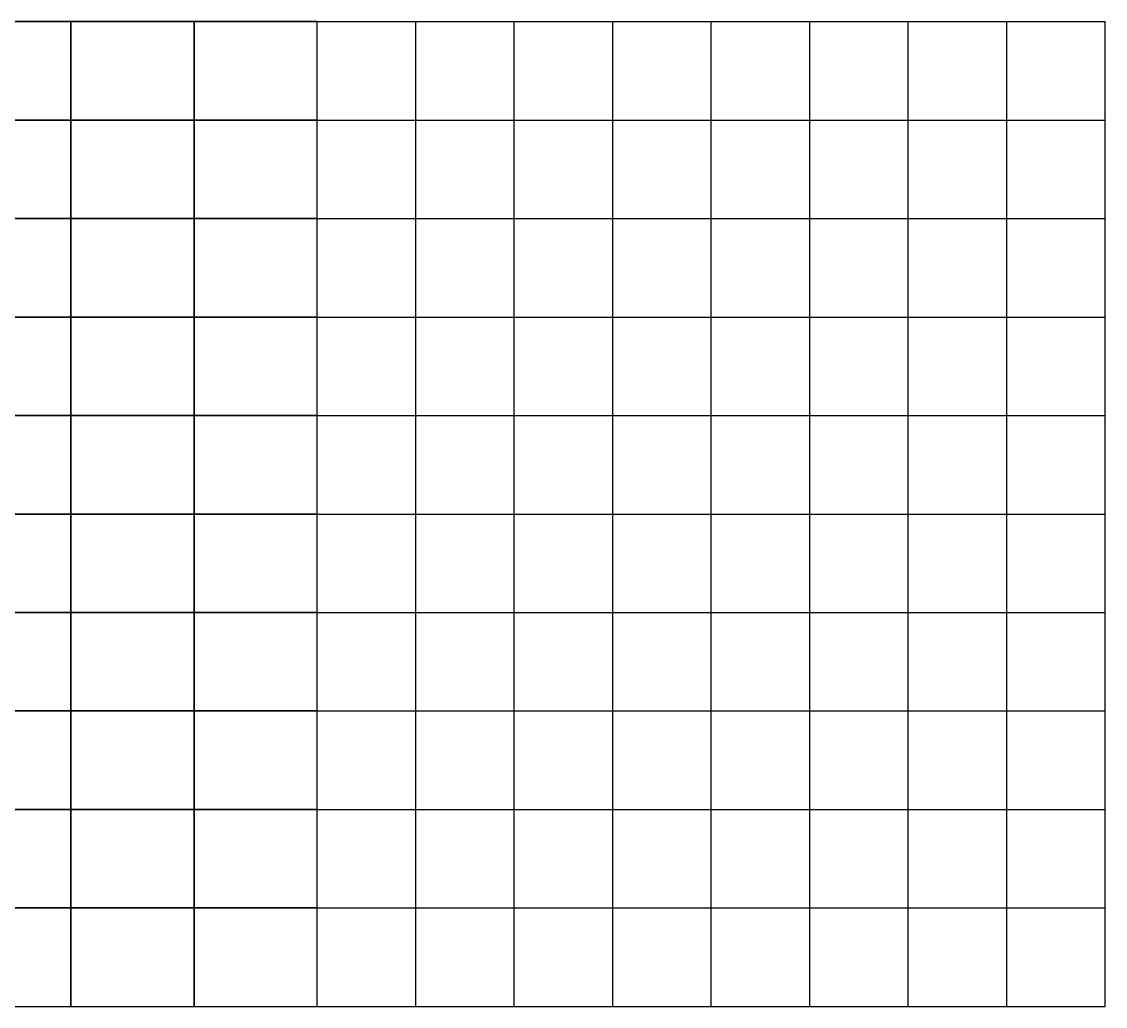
# Model space of a CAD drawing. Extents: x 0 to 132, y 0 to 60.
# Drawn here: x 66 to 132, y 0 to 60 of the extents above; entities that cross this region are included whole.
import ezdxf

# ---------------------------------------------------------------- set-up
doc = ezdxf.new("R2010")
doc.units = 0
doc.layers.add('BARS', color=1, linetype='CONTINUOUS')
doc.layers.add('FACES', color=5, linetype='CONTINUOUS')

msp = doc.modelspace()

# ---------------------------------------------------------------- linework, layer by layer
at = {"layer": 'BARS'}
for p, q in [((61.5, 60, 22), (69, 60, 21)), ((69, 60, 21), (76.5, 60, 19)), ((69, 54, 21), (69, 60, 21)), ((76.5, 60, 19), (84, 60, 16)), ((76.5, 54, 19), (76.5, 60, 19)), ((84, 60), (84, 60, 3.2)), ((84, 60, 3.2), (84, 60, 6.4)), ((84, 60, 6.4), (84, 60, 9.6)), ((84, 60, 9.6), (84, 60, 12.8)), ((84, 60, 12.8), (84, 60, 16)), ((84, 60, 3.2), (90, 60, 3.2)), ((84, 60, 6.4), (90, 60, 6.4)), ((84, 60, 9.6), (90, 60, 9.6)), ((84, 60, 12.8), (90, 60, 12.8)), ((84, 60, 16), (90, 60, 16)), ((84, 54, 3.2), (84, 60, 3.2)), ((84, 54, 6.4), (84, 60, 6.4)), ((84, 54, 9.6), (84, 60, 9.6)), ((84, 54, 12.8), (84, 60, 12.8)), ((84, 54, 16), (84, 60, 16)), ((90, 60), (90, 60, 3.2)), ((90, 60, 3.2), (90, 60, 6.4)), ((90, 60, 6.4), (90, 60, 9.6)), ((90, 60, 9.6), (90, 60, 12.8)), ((90, 60, 12.8), (90, 60, 16)), ((90, 60, 3.2), (96, 60, 3.2)), ((90, 60, 6.4), (96, 60, 6.4)), ((90, 60, 9.6), (96, 60, 9.6)), ((90, 60, 12.8), (96, 60, 12.8)), ((90, 60, 16), (96, 60, 16)), ((90, 54, 3.2), (90, 60, 3.2)), ((90, 54, 6.4), (90, 60, 6.4)), ((90, 54, 9.6), (90, 60, 9.6)), ((90, 54, 12.8), (90, 60, 12.8)), ((90, 54, 16), (90, 60, 16)), ((96, 60), (96, 60, 3.2)), ((96, 60, 3.2), (96, 60, 6.4)), ((96, 60, 6.4), (96, 60, 9.6)), ((96, 60, 9.6), (96, 60, 12.8)), ((96, 60, 12.8), (96, 60, 16)), ((96, 60, 3.2), (102, 60, 3.2)), ((96, 60, 6.4), (102, 60, 6.4)), ((96, 54, 3.2), (96, 60, 3.2)), ((96, 54, 6.4), (96, 60, 6.4)), ((96, 54, 9.6), (96, 60, 9.6)), ((96, 54, 12.8), (96, 60, 12.8)), ((96, 54, 16), (96, 60, 16)), ((102, 60), (102, 60, 3.2)), ((102, 60, 3.2), (102, 60, 6.4)), ((102, 60, 3.2), (108, 60, 3.2)), ((102, 60, 6.4), (108, 60, 6.4)), ((102, 54, 3.2), (102, 60, 3.2)), ((102, 54, 6.4), (102, 60, 6.4)), ((108, 60), (108, 60, 3.2)), ((108, 60, 3.2), (108, 60, 6.4)), ((108, 60, 3.2), (114, 60, 3.2)), ((108, 60, 6.4), (114, 60, 6.4)), ((108, 54, 3.2), (108, 60, 3.2)), ((108, 54, 6.4), (108, 60, 6.4)), ((114, 60), (114, 60, 3.2)), ((114, 60, 3.2), (114, 60, 6.4)), ((114, 60, 3.2), (120, 60, 3.2)), ((114, 60, 6.4), (120, 60, 6.4)), ((114, 54, 3.2), (114, 60, 3.2)), ((114, 54, 6.4), (114, 60, 6.4)), ((120, 60), (120, 60, 3.2)), ((120, 60, 3.2), (120, 60, 6.4)), ((120, 60, 3.2), (126, 60, 3.2)), ((120, 60, 6.4), (126, 60, 6.4)), ((120, 54, 3.2), (120, 60, 3.2)), ((120, 54, 6.4), (120, 60, 6.4)), ((126, 60), (126, 60, 3.2)), ((126, 60, 3.2), (126, 60, 6.4)), ((126, 60, 3.2), (132, 60, 3.2)), ((126, 60, 6.4), (132, 60, 6.4)), ((126, 54, 3.2), (126, 60, 3.2)), ((126, 54, 6.4), (126, 60, 6.4)), ((132, 60), (132, 60, 3.2)), ((132, 60, 3.2), (132, 60, 6.4)), ((132, 54, 3.2), (132, 60, 3.2)), ((132, 54, 6.4), (132, 60, 6.4)), ((61.5, 54, 22), (69, 54, 21)), ((69, 54, 21), (76.5, 54, 19)), ((69, 48, 21), (69, 54, 21)), ((76.5, 54, 19), (84, 54, 16)), ((76.5, 48, 19), (76.5, 54, 19)), ((84, 54), (84, 54, 3.2)), ((84, 54, 3.2), (84, 54, 6.4)), ((84, 54, 6.4), (84, 54, 9.6)), ((84, 54, 9.6), (84, 54, 12.8)), ((84, 54, 12.8), (84, 54, 16)), ((84, 54, 3.2), (90, 54, 3.2)), ((84, 54, 6.4), (90, 54, 6.4)), ((84, 54, 9.6), (90, 54, 9.6)), ((84, 54, 12.8), (90, 54, 12.8)), ((84, 54, 16), (90, 54, 16)), ((84, 48, 3.2), (84, 54, 3.2)), ((84, 48, 6.4), (84, 54, 6.4)), ((84, 48, 9.6), (84, 54, 9.6)), ((84, 48, 12.8), (84, 54, 12.8)), ((84, 48, 16), (84, 54, 16)), ((90, 54), (90, 54, 3.2)), ((90, 54, 3.2), (90, 54, 6.4)), ((90, 54, 6.4), (90, 54, 9.6)), ((90, 54, 9.6), (90, 54, 12.8)), ((90, 54, 12.8), (90, 54, 16)), ((90, 54, 3.2), (96, 54, 3.2)), ((90, 54, 6.4), (96, 54, 6.4)), ((90, 54, 9.6), (96, 54, 9.6)), ((90, 54, 12.8), (96, 54, 12.8)), ((90, 54, 16), (96, 54, 16)), ((90, 48, 3.2), (90, 54, 3.2)), ((90, 48, 6.4), (90, 54, 6.4)), ((90, 48, 9.6), (90, 54, 9.6)), ((90, 48, 12.8), (90, 54, 12.8)), ((90, 48, 16), (90, 54, 16)), ((96, 54), (96, 54, 3.2)), ((96, 54, 3.2), (96, 54, 6.4)), ((96, 54, 6.4), (96, 54, 9.6)), ((96, 54, 9.6), (96, 54, 12.8)), ((96, 54, 12.8), (96, 54, 16)), ((96, 54, 3.2), (102, 54, 3.2)), ((96, 54, 6.4), (102, 54, 6.4)), ((96, 48, 3.2), (96, 54, 3.2)), ((96, 48, 6.4), (96, 54, 6.4)), ((96, 48, 9.6), (96, 54, 9.6)), ((96, 48, 12.8), (96, 54, 12.8)), ((96, 48, 16), (96, 54, 16)), ((102, 54), (102, 54, 3.2)), ((102, 54, 3.2), (102, 54, 6.4)), ((102, 54, 3.2), (108, 54, 3.2)), ((102, 54, 6.4), (108, 54, 6.4)), ((102, 48, 3.2), (102, 54, 3.2)), ((102, 48, 6.4), (102, 54, 6.4)), ((108, 54), (108, 54, 3.2)), ((108, 54, 3.2), (108, 54, 6.4)), ((108, 54, 3.2), (114, 54, 3.2)), ((108, 54, 6.4), (114, 54, 6.4)), ((108, 48, 3.2), (108, 54, 3.2)), ((108, 48, 6.4), (108, 54, 6.4)), ((114, 54), (114, 54, 3.2)), ((114, 54, 3.2), (114, 54, 6.4)), ((114, 54, 3.2), (120, 54, 3.2)), ((114, 54, 6.4), (120, 54, 6.4)), ((114, 48, 3.2), (114, 54, 3.2)), ((114, 48, 6.4), (114, 54, 6.4)), ((120, 54), (120, 54, 3.2)), ((120, 54, 3.2), (120, 54, 6.4)), ((120, 54, 3.2), (126, 54, 3.2)), ((120, 54, 6.4), (126, 54, 6.4)), ((120, 48, 3.2), (120, 54, 3.2)), ((120, 48, 6.4), (120, 54, 6.4)), ((126, 54), (126, 54, 3.2)), ((126, 54, 3.2), (126, 54, 6.4)), ((126, 54, 3.2), (132, 54, 3.2)), ((126, 54, 6.4), (132, 54, 6.4)), ((126, 48, 3.2), (126, 54, 3.2)), ((126, 48, 6.4), (126, 54, 6.4)), ((132, 54), (132, 54, 3.2)), ((132, 54, 3.2), (132, 54, 6.4)), ((132, 48, 3.2), (132, 54, 3.2)), ((132, 48, 6.4), (132, 54, 6.4)), ((61.5, 48, 22), (69, 48, 21)), ((69, 48, 21), (76.5, 48, 19)), ((69, 42, 21), (69, 48, 21)), ((76.5, 48, 19), (84, 48, 16)), ((76.5, 42, 19), (76.5, 48, 19)), ((84, 48), (84, 48, 3.2)), ((84, 48, 3.2), (84, 48, 6.4)), ((84, 48, 6.4), (84, 48, 9.6)), ((84, 48, 9.6), (84, 48, 12.8)), ((84, 48, 12.8), (84, 48, 16)), ((84, 48, 3.2), (90, 48, 3.2)), ((84, 48, 6.4), (90, 48, 6.4)), ((84, 48, 9.6), (90, 48, 9.6)), ((84, 48, 12.8), (90, 48, 12.8)), ((84, 48, 16), (90, 48, 16)), ((84, 42, 3.2), (84, 48, 3.2)), ((84, 42, 6.4), (84, 48, 6.4)), ((84, 42, 9.6), (84, 48, 9.6)), ((84, 42, 12.8), (84, 48, 12.8)), ((84, 42, 16), (84, 48, 16)), ((90, 48), (90, 48, 3.2)), ((90, 48, 3.2), (90, 48, 6.4)), ((90, 48, 6.4), (90, 48, 9.6)), ((90, 48, 9.6), (90, 48, 12.8)), ((90, 48, 12.8), (90, 48, 16)), ((90, 48, 3.2), (96, 48, 3.2)), ((90, 48, 6.4), (96, 48, 6.4)), ((90, 48, 9.6), (96, 48, 9.6)), ((90, 48, 12.8), (96, 48, 12.8)), ((90, 48, 16), (96, 48, 16)), ((90, 42, 3.2), (90, 48, 3.2)), ((90, 42, 6.4), (90, 48, 6.4)), ((90, 42, 9.6), (90, 48, 9.6)), ((90, 42, 12.8), (90, 48, 12.8)), ((90, 42, 16), (90, 48, 16)), ((96, 48), (96, 48, 3.2)), ((96, 48, 3.2), (96, 48, 6.4)), ((96, 48, 6.4), (96, 48, 9.6)), ((96, 48, 9.6), (96, 48, 12.8)), ((96, 48, 12.8), (96, 48, 16)), ((96, 48, 3.2), (102, 48, 3.2)), ((96, 48, 6.4), (102, 48, 6.4)), ((96, 42, 3.2), (96, 48, 3.2)), ((96, 42, 6.4), (96, 48, 6.4)), ((96, 42, 9.6), (96, 48, 9.6)), ((96, 42, 12.8), (96, 48, 12.8)), ((96, 42, 16), (96, 48, 16)), ((102, 48), (102, 48, 3.2)), ((102, 48, 3.2), (102, 48, 6.4)), ((102, 48, 3.2), (108, 48, 3.2)), ((102, 48, 6.4), (108, 48, 6.4)), ((102, 42, 3.2), (102, 48, 3.2)), ((102, 42, 6.4), (102, 48, 6.4)), ((108, 48), (108, 48, 3.2)), ((108, 48, 3.2), (108, 48, 6.4)), ((108, 48, 3.2), (114, 48, 3.2)), ((108, 48, 6.4), (114, 48, 6.4)), ((108, 42, 3.2), (108, 48, 3.2)), ((108, 42, 6.4), (108, 48, 6.4)), ((114, 48), (114, 48, 3.2)), ((114, 48, 3.2), (114, 48, 6.4)), ((114, 48, 3.2), (120, 48, 3.2)), ((114, 48, 6.4), (120, 48, 6.4)), ((114, 42, 3.2), (114, 48, 3.2)), ((114, 42, 6.4), (114, 48, 6.4)), ((120, 48), (120, 48, 3.2)), ((120, 48, 3.2), (120, 48, 6.4)), ((120, 48, 3.2), (126, 48, 3.2)), ((120, 48, 6.4), (126, 48, 6.4)), ((120, 42, 3.2), (120, 48, 3.2)), ((120, 42, 6.4), (120, 48, 6.4)), ((126, 48), (126, 48, 3.2)), ((126, 48, 3.2), (126, 48, 6.4)), ((126, 48, 3.2), (132, 48, 3.2)), ((126, 48, 6.4), (132, 48, 6.4)), ((126, 42, 3.2), (126, 48, 3.2)), ((126, 42, 6.4), (126, 48, 6.4)), ((132, 48), (132, 48, 3.2)), ((132, 48, 3.2), (132, 48, 6.4)), ((132, 42, 3.2), (132, 48, 3.2)), ((132, 42, 6.4), (132, 48, 6.4)), ((61.5, 42, 22), (69, 42, 21)), ((69, 42, 21), (76.5, 42, 19)), ((69, 36, 21), (69, 42, 21)), ((76.5, 42, 19), (84, 42, 16)), ((76.5, 36, 19), (76.5, 42, 19)), ((84, 42), (84, 42, 3.2)), ((84, 42, 3.2), (84, 42, 6.4)), ((84, 42, 6.4), (84, 42, 9.6)), ((84, 42, 9.6), (84, 42, 12.8)), ((84, 42, 12.8), (84, 42, 16)), ((84, 42, 3.2), (90, 42, 3.2)), ((84, 42, 6.4), (90, 42, 6.4)), ((84, 42, 9.6), (90, 42, 9.6)), ((84, 42, 12.8), (90, 42, 12.8)), ((84, 42, 16), (90, 42, 16)), ((84, 36, 3.2), (84, 42, 3.2)), ((84, 36, 6.4), (84, 42, 6.4)), ((84, 36, 9.6), (84, 42, 9.6)), ((84, 36, 12.8), (84, 42, 12.8)), ((84, 36, 16), (84, 42, 16)), ((90, 42), (90, 42, 3.2)), ((90, 42, 3.2), (90, 42, 6.4)), ((90, 42, 6.4), (90, 42, 9.6)), ((90, 42, 9.6), (90, 42, 12.8)), ((90, 42, 12.8), (90, 42, 16)), ((90, 42, 3.2), (96, 42, 3.2)), ((90, 42, 6.4), (96, 42, 6.4)), ((90, 42, 9.6), (96, 42, 9.6)), ((90, 42, 12.8), (96, 42, 12.8)), ((90, 42, 16), (96, 42, 16)), ((90, 36, 3.2), (90, 42, 3.2)), ((90, 36, 6.4), (90, 42, 6.4)), ((90, 36, 9.6), (90, 42, 9.6)), ((90, 36, 12.8), (90, 42, 12.8)), ((90, 36, 16), (90, 42, 16)), ((96, 42), (96, 42, 3.2)), ((96, 42, 3.2), (96, 42, 6.4)), ((96, 42, 6.4), (96, 42, 9.6)), ((96, 42, 9.6), (96, 42, 12.8)), ((96, 42, 12.8), (96, 42, 16)), ((96, 42, 3.2), (102, 42, 3.2)), ((96, 42, 6.4), (102, 42, 6.4)), ((96, 36, 3.2), (96, 42, 3.2)), ((96, 36, 6.4), (96, 42, 6.4)), ((96, 36, 9.6), (96, 42, 9.6)), ((96, 36, 12.8), (96, 42, 12.8)), ((96, 36, 16), (96, 42, 16)), ((102, 42), (102, 42, 3.2)), ((102, 42, 3.2), (102, 42, 6.4)), ((102, 42, 3.2), (108, 42, 3.2)), ((102, 42, 6.4), (108, 42, 6.4)), ((102, 36, 3.2), (102, 42, 3.2)), ((102, 36, 6.4), (102, 42, 6.4)), ((108, 42), (108, 42, 3.2)), ((108, 42, 3.2), (108, 42, 6.4)), ((108, 42, 3.2), (114, 42, 3.2)), ((108, 42, 6.4), (114, 42, 6.4)), ((108, 36, 3.2), (108, 42, 3.2)), ((108, 36, 6.4), (108, 42, 6.4)), ((114, 42), (114, 42, 3.2)), ((114, 42, 3.2), (114, 42, 6.4)), ((114, 42, 3.2), (120, 42, 3.2)), ((114, 42, 6.4), (120, 42, 6.4)), ((114, 36, 3.2), (114, 42, 3.2)), ((114, 36, 6.4), (114, 42, 6.4)), ((120, 42), (120, 42, 3.2)), ((120, 42, 3.2), (120, 42, 6.4)), ((120, 42, 3.2), (126, 42, 3.2)), ((120, 42, 6.4), (126, 42, 6.4)), ((120, 36, 3.2), (120, 42, 3.2)), ((120, 36, 6.4), (120, 42, 6.4)), ((126, 42), (126, 42, 3.2)), ((126, 42, 3.2), (126, 42, 6.4)), ((126, 42, 3.2), (132, 42, 3.2)), ((126, 42, 6.4), (132, 42, 6.4)), ((126, 36, 3.2), (126, 42, 3.2)), ((126, 36, 6.4), (126, 42, 6.4)), ((132, 42), (132, 42, 3.2)), ((132, 42, 3.2), (132, 42, 6.4)), ((132, 36, 3.2), (132, 42, 3.2)), ((132, 36, 6.4), (132, 42, 6.4)), ((61.5, 36, 22), (69, 36, 21)), ((69, 36, 21), (76.5, 36, 19)), ((69, 30, 21), (69, 36, 21)), ((76.5, 36, 19), (84, 36, 16)), ((76.5, 30, 19), (76.5, 36, 19)), ((84, 36), (84, 36, 3.2)), ((84, 36, 3.2), (84, 36, 6.4)), ((84, 36, 6.4), (84, 36, 9.6)), ((84, 36, 9.6), (84, 36, 12.8)), ((84, 36, 12.8), (84, 36, 16)), ((84, 36, 3.2), (90, 36, 3.2)), ((84, 36, 6.4), (90, 36, 6.4)), ((84, 36, 9.6), (90, 36, 9.6)), ((84, 36, 12.8), (90, 36, 12.8)), ((84, 36, 16), (90, 36, 16)), ((84, 30, 3.2), (84, 36, 3.2)), ((84, 30, 6.4), (84, 36, 6.4)), ((84, 30, 9.6), (84, 36, 9.6)), ((84, 30, 12.8), (84, 36, 12.8)), ((84, 30, 16), (84, 36, 16)), ((90, 36), (90, 36, 3.2)), ((90, 36, 3.2), (90, 36, 6.4)), ((90, 36, 6.4), (90, 36, 9.6)), ((90, 36, 9.6), (90, 36, 12.8)), ((90, 36, 12.8), (90, 36, 16)), ((90, 36, 3.2), (96, 36, 3.2)), ((90, 36, 6.4), (96, 36, 6.4)), ((90, 36, 9.6), (96, 36, 9.6)), ((90, 36, 12.8), (96, 36, 12.8)), ((90, 36, 16), (96, 36, 16)), ((90, 30, 3.2), (90, 36, 3.2)), ((90, 30, 6.4), (90, 36, 6.4)), ((90, 30, 9.6), (90, 36, 9.6)), ((90, 30, 12.8), (90, 36, 12.8)), ((90, 30, 16), (90, 36, 16)), ((96, 36), (96, 36, 3.2)), ((96, 36, 3.2), (96, 36, 6.4)), ((96, 36, 6.4), (96, 36, 9.6)), ((96, 36, 9.6), (96, 36, 12.8)), ((96, 36, 12.8), (96, 36, 16)), ((96, 36, 3.2), (102, 36, 3.2)), ((96, 36, 6.4), (102, 36, 6.4)), ((96, 30, 3.2), (96, 36, 3.2)), ((96, 30, 6.4), (96, 36, 6.4)), ((96, 30, 9.6), (96, 36, 9.6)), ((96, 30, 12.8), (96, 36, 12.8)), ((96, 30, 16), (96, 36, 16)), ((102, 36), (102, 36, 3.2)), ((102, 36, 3.2), (102, 36, 6.4)), ((102, 36, 3.2), (108, 36, 3.2)), ((102, 36, 6.4), (108, 36, 6.4)), ((102, 30, 3.2), (102, 36, 3.2)), ((102, 30, 6.4), (102, 36, 6.4)), ((108, 36), (108, 36, 3.2)), ((108, 36, 3.2), (108, 36, 6.4)), ((108, 36, 3.2), (114, 36, 3.2)), ((108, 36, 6.4), (114, 36, 6.4)), ((108, 30, 3.2), (108, 36, 3.2)), ((108, 30, 6.4), (108, 36, 6.4)), ((114, 36), (114, 36, 3.2)), ((114, 36, 3.2), (114, 36, 6.4)), ((114, 36, 3.2), (120, 36, 3.2)), ((114, 36, 6.4), (120, 36, 6.4)), ((114, 30, 3.2), (114, 36, 3.2)), ((114, 30, 6.4), (114, 36, 6.4)), ((120, 36), (120, 36, 3.2)), ((120, 36, 3.2), (120, 36, 6.4)), ((120, 36, 3.2), (126, 36, 3.2)), ((120, 36, 6.4), (126, 36, 6.4)), ((120, 30, 3.2), (120, 36, 3.2)), ((120, 30, 6.4), (120, 36, 6.4)), ((126, 36), (126, 36, 3.2)), ((126, 36, 3.2), (126, 36, 6.4)), ((126, 36, 3.2), (132, 36, 3.2)), ((126, 36, 6.4), (132, 36, 6.4)), ((126, 30, 3.2), (126, 36, 3.2)), ((126, 30, 6.4), (126, 36, 6.4)), ((132, 36), (132, 36, 3.2)), ((132, 36, 3.2), (132, 36, 6.4)), ((132, 30, 3.2), (132, 36, 3.2)), ((132, 30, 6.4), (132, 36, 6.4)), ((61.5, 30, 22), (69, 30, 21)), ((69, 30, 21), (76.5, 30, 19)), ((69, 24, 21), (69, 30, 21)), ((76.5, 30, 19), (84, 30, 16)), ((76.5, 24, 19), (76.5, 30, 19)), ((84, 30), (84, 30, 3.2)), ((84, 30, 3.2), (84, 30, 6.4)), ((84, 30, 6.4), (84, 30, 9.6)), ((84, 30, 9.6), (84, 30, 12.8)), ((84, 30, 12.8), (84, 30, 16)), ((84, 30, 3.2), (90, 30, 3.2)), ((84, 30, 6.4), (90, 30, 6.4)), ((84, 30, 9.6), (90, 30, 9.6)), ((84, 30, 12.8), (90, 30, 12.8)), ((84, 30, 16), (90, 30, 16)), ((84, 24, 3.2), (84, 30, 3.2)), ((84, 24, 6.4), (84, 30, 6.4)), ((84, 24, 9.6), (84, 30, 9.6)), ((84, 24, 12.8), (84, 30, 12.8)), ((84, 24, 16), (84, 30, 16)), ((90, 30), (90, 30, 3.2)), ((90, 30, 3.2), (90, 30, 6.4)), ((90, 30, 6.4), (90, 30, 9.6)), ((90, 30, 9.6), (90, 30, 12.8)), ((90, 30, 12.8), (90, 30, 16)), ((90, 30, 3.2), (96, 30, 3.2)), ((90, 30, 6.4), (96, 30, 6.4)), ((90, 30, 9.6), (96, 30, 9.6)), ((90, 30, 12.8), (96, 30, 12.8)), ((90, 30, 16), (96, 30, 16)), ((90, 24, 3.2), (90, 30, 3.2)), ((90, 24, 6.4), (90, 30, 6.4)), ((90, 24, 9.6), (90, 30, 9.6)), ((90, 24, 12.8), (90, 30, 12.8)), ((90, 24, 16), (90, 30, 16)), ((96, 30), (96, 30, 3.2)), ((96, 30, 3.2), (96, 30, 6.4)), ((96, 30, 6.4), (96, 30, 9.6)), ((96, 30, 9.6), (96, 30, 12.8)), ((96, 30, 12.8), (96, 30, 16)), ((96, 30, 3.2), (102, 30, 3.2)), ((96, 30, 6.4), (102, 30, 6.4)), ((96, 24, 3.2), (96, 30, 3.2)), ((96, 24, 6.4), (96, 30, 6.4)), ((96, 24, 9.6), (96, 30, 9.6)), ((96, 24, 12.8), (96, 30, 12.8)), ((96, 24, 16), (96, 30, 16)), ((102, 30), (102, 30, 3.2)), ((102, 30, 3.2), (102, 30, 6.4)), ((102, 30, 3.2), (108, 30, 3.2)), ((102, 30, 6.4), (108, 30, 6.4)), ((102, 24, 3.2), (102, 30, 3.2)), ((102, 24, 6.4), (102, 30, 6.4)), ((108, 30), (108, 30, 3.2)), ((108, 30, 3.2), (108, 30, 6.4)), ((108, 30, 3.2), (114, 30, 3.2)), ((108, 30, 6.4), (114, 30, 6.4)), ((108, 24, 3.2), (108, 30, 3.2)), ((108, 24, 6.4), (108, 30, 6.4)), ((114, 30), (114, 30, 3.2)), ((114, 30, 3.2), (114, 30, 6.4)), ((114, 30, 3.2), (120, 30, 3.2)), ((114, 30, 6.4), (120, 30, 6.4)), ((114, 24, 3.2), (114, 30, 3.2)), ((114, 24, 6.4), (114, 30, 6.4)), ((120, 30), (120, 30, 3.2)), ((120, 30, 3.2), (120, 30, 6.4)), ((120, 30, 3.2), (126, 30, 3.2)), ((120, 30, 6.4), (126, 30, 6.4)), ((120, 24, 3.2), (120, 30, 3.2)), ((120, 24, 6.4), (120, 30, 6.4)), ((126, 30), (126, 30, 3.2)), ((126, 30, 3.2), (126, 30, 6.4)), ((126, 30, 3.2), (132, 30, 3.2)), ((126, 30, 6.4), (132, 30, 6.4)), ((126, 24, 3.2), (126, 30, 3.2)), ((126, 24, 6.4), (126, 30, 6.4)), ((132, 30), (132, 30, 3.2)), ((132, 30, 3.2), (132, 30, 6.4)), ((132, 24, 3.2), (132, 30, 3.2)), ((132, 24, 6.4), (132, 30, 6.4)), ((61.5, 24, 22), (69, 24, 21)), ((69, 24, 21), (76.5, 24, 19)), ((69, 18, 21), (69, 24, 21)), ((76.5, 24, 19), (84, 24, 16)), ((76.5, 18, 19), (76.5, 24, 19)), ((84, 24), (84, 24, 3.2)), ((84, 24, 3.2), (84, 24, 6.4)), ((84, 24, 6.4), (84, 24, 9.6)), ((84, 24, 9.6), (84, 24, 12.8)), ((84, 24, 12.8), (84, 24, 16)), ((84, 24, 3.2), (90, 24, 3.2)), ((84, 24, 6.4), (90, 24, 6.4)), ((84, 24, 9.6), (90, 24, 9.6)), ((84, 24, 12.8), (90, 24, 12.8)), ((84, 24, 16), (90, 24, 16)), ((84, 18, 3.2), (84, 24, 3.2)), ((84, 18, 6.4), (84, 24, 6.4)), ((84, 18, 9.6), (84, 24, 9.6)), ((84, 18, 12.8), (84, 24, 12.8)), ((84, 18, 16), (84, 24, 16)), ((90, 24), (90, 24, 3.2)), ((90, 24, 3.2), (90, 24, 6.4)), ((90, 24, 6.4), (90, 24, 9.6)), ((90, 24, 9.6), (90, 24, 12.8)), ((90, 24, 12.8), (90, 24, 16)), ((90, 24, 3.2), (96, 24, 3.2)), ((90, 24, 6.4), (96, 24, 6.4)), ((90, 24, 9.6), (96, 24, 9.6)), ((90, 24, 12.8), (96, 24, 12.8)), ((90, 24, 16), (96, 24, 16)), ((90, 18, 3.2), (90, 24, 3.2)), ((90, 18, 6.4), (90, 24, 6.4)), ((90, 18, 9.6), (90, 24, 9.6)), ((90, 18, 12.8), (90, 24, 12.8)), ((90, 18, 16), (90, 24, 16)), ((96, 24), (96, 24, 3.2)), ((96, 24, 3.2), (96, 24, 6.4)), ((96, 24, 6.4), (96, 24, 9.6)), ((96, 24, 9.6), (96, 24, 12.8)), ((96, 24, 12.8), (96, 24, 16)), ((96, 24, 3.2), (102, 24, 3.2)), ((96, 24, 6.4), (102, 24, 6.4)), ((96, 18, 3.2), (96, 24, 3.2)), ((96, 18, 6.4), (96, 24, 6.4)), ((96, 18, 9.6), (96, 24, 9.6)), ((96, 18, 12.8), (96, 24, 12.8)), ((96, 18, 16), (96, 24, 16)), ((102, 24), (102, 24, 3.2)), ((102, 24, 3.2), (102, 24, 6.4)), ((102, 24, 3.2), (108, 24, 3.2)), ((102, 24, 6.4), (108, 24, 6.4)), ((102, 18, 3.2), (102, 24, 3.2)), ((102, 18, 6.4), (102, 24, 6.4)), ((108, 24), (108, 24, 3.2)), ((108, 24, 3.2), (108, 24, 6.4)), ((108, 24, 3.2), (114, 24, 3.2)), ((108, 24, 6.4), (114, 24, 6.4)), ((108, 18, 3.2), (108, 24, 3.2)), ((108, 18, 6.4), (108, 24, 6.4)), ((114, 24), (114, 24, 3.2)), ((114, 24, 3.2), (114, 24, 6.4)), ((114, 24, 3.2), (120, 24, 3.2)), ((114, 24, 6.4), (120, 24, 6.4)), ((114, 18, 3.2), (114, 24, 3.2)), ((114, 18, 6.4), (114, 24, 6.4)), ((120, 24), (120, 24, 3.2)), ((120, 24, 3.2), (120, 24, 6.4)), ((120, 24, 3.2), (126, 24, 3.2)), ((120, 24, 6.4), (126, 24, 6.4)), ((120, 18, 3.2), (120, 24, 3.2)), ((120, 18, 6.4), (120, 24, 6.4)), ((126, 24), (126, 24, 3.2)), ((126, 24, 3.2), (126, 24, 6.4)), ((126, 24, 3.2), (132, 24, 3.2)), ((126, 24, 6.4), (132, 24, 6.4)), ((126, 18, 3.2), (126, 24, 3.2)), ((126, 18, 6.4), (126, 24, 6.4)), ((132, 24), (132, 24, 3.2)), ((132, 24, 3.2), (132, 24, 6.4)), ((132, 18, 3.2), (132, 24, 3.2)), ((132, 18, 6.4), (132, 24, 6.4)), ((61.5, 18, 22), (69, 18, 21)), ((69, 18, 21), (76.5, 18, 19)), ((69, 12, 21), (69, 18, 21)), ((76.5, 18, 19), (84, 18, 16)), ((76.5, 12, 19), (76.5, 18, 19)), ((84, 18), (84, 18, 3.2)), ((84, 18, 3.2), (84, 18, 6.4)), ((84, 18, 6.4), (84, 18, 9.6)), ((84, 18, 9.6), (84, 18, 12.8)), ((84, 18, 12.8), (84, 18, 16)), ((84, 18, 3.2), (90, 18, 3.2)), ((84, 18, 6.4), (90, 18, 6.4)), ((84, 18, 9.6), (90, 18, 9.6)), ((84, 18, 12.8), (90, 18, 12.8)), ((84, 18, 16), (90, 18, 16)), ((84, 12, 3.2), (84, 18, 3.2)), ((84, 12, 6.4), (84, 18, 6.4)), ((84, 12, 9.6), (84, 18, 9.6)), ((84, 12, 12.8), (84, 18, 12.8)), ((84, 12, 16), (84, 18, 16)), ((90, 18), (90, 18, 3.2)), ((90, 18, 3.2), (90, 18, 6.4)), ((90, 18, 6.4), (90, 18, 9.6)), ((90, 18, 9.6), (90, 18, 12.8)), ((90, 18, 12.8), (90, 18, 16)), ((90, 18, 3.2), (96, 18, 3.2)), ((90, 18, 6.4), (96, 18, 6.4)), ((90, 18, 9.6), (96, 18, 9.6)), ((90, 18, 12.8), (96, 18, 12.8)), ((90, 18, 16), (96, 18, 16)), ((90, 12, 3.2), (90, 18, 3.2)), ((90, 12, 6.4), (90, 18, 6.4)), ((90, 12, 9.6), (90, 18, 9.6)), ((90, 12, 12.8), (90, 18, 12.8)), ((90, 12, 16), (90, 18, 16)), ((96, 18), (96, 18, 3.2)), ((96, 18, 3.2), (96, 18, 6.4)), ((96, 18, 6.4), (96, 18, 9.6)), ((96, 18, 9.6), (96, 18, 12.8)), ((96, 18, 12.8), (96, 18, 16)), ((96, 18, 3.2), (102, 18, 3.2)), ((96, 18, 6.4), (102, 18, 6.4)), ((96, 12, 3.2), (96, 18, 3.2)), ((96, 12, 6.4), (96, 18, 6.4)), ((96, 12, 9.6), (96, 18, 9.6)), ((96, 12, 12.8), (96, 18, 12.8)), ((96, 12, 16), (96, 18, 16)), ((102, 18), (102, 18, 3.2)), ((102, 18, 3.2), (102, 18, 6.4)), ((102, 18, 3.2), (108, 18, 3.2)), ((102, 18, 6.4), (108, 18, 6.4)), ((102, 12, 3.2), (102, 18, 3.2)), ((102, 12, 6.4), (102, 18, 6.4)), ((108, 18), (108, 18, 3.2)), ((108, 18, 3.2), (108, 18, 6.4)), ((108, 18, 3.2), (114, 18, 3.2)), ((108, 18, 6.4), (114, 18, 6.4)), ((108, 12, 3.2), (108, 18, 3.2)), ((108, 12, 6.4), (108, 18, 6.4)), ((114, 18), (114, 18, 3.2)), ((114, 18, 3.2), (114, 18, 6.4)), ((114, 18, 3.2), (120, 18, 3.2)), ((114, 18, 6.4), (120, 18, 6.4)), ((114, 12, 3.2), (114, 18, 3.2)), ((114, 12, 6.4), (114, 18, 6.4)), ((120, 18), (120, 18, 3.2)), ((120, 18, 3.2), (120, 18, 6.4)), ((120, 18, 3.2), (126, 18, 3.2)), ((120, 18, 6.4), (126, 18, 6.4)), ((120, 12, 3.2), (120, 18, 3.2)), ((120, 12, 6.4), (120, 18, 6.4)), ((126, 18), (126, 18, 3.2)), ((126, 18, 3.2), (126, 18, 6.4)), ((126, 18, 3.2), (132, 18, 3.2)), ((126, 18, 6.4), (132, 18, 6.4)), ((126, 12, 3.2), (126, 18, 3.2)), ((126, 12, 6.4), (126, 18, 6.4)), ((132, 18), (132, 18, 3.2)), ((132, 18, 3.2), (132, 18, 6.4)), ((132, 12, 3.2), (132, 18, 3.2)), ((132, 12, 6.4), (132, 18, 6.4)), ((61.5, 12, 22), (69, 12, 21)), ((69, 12, 21), (76.5, 12, 19)), ((69, 6, 21), (69, 12, 21)), ((76.5, 12, 19), (84, 12, 16)), ((76.5, 6, 19), (76.5, 12, 19)), ((84, 12), (84, 12, 3.2)), ((84, 12, 3.2), (84, 12, 6.4)), ((84, 12, 6.4), (84, 12, 9.6)), ((84, 12, 9.6), (84, 12, 12.8)), ((84, 12, 12.8), (84, 12, 16)), ((84, 12, 3.2), (90, 12, 3.2)), ((84, 12, 6.4), (90, 12, 6.4)), ((84, 12, 9.6), (90, 12, 9.6)), ((84, 12, 12.8), (90, 12, 12.8)), ((84, 12, 16), (90, 12, 16)), ((84, 6, 3.2), (84, 12, 3.2)), ((84, 6, 6.4), (84, 12, 6.4)), ((84, 6, 9.6), (84, 12, 9.6)), ((84, 6, 12.8), (84, 12, 12.8)), ((84, 6, 16), (84, 12, 16)), ((90, 12), (90, 12, 3.2)), ((90, 12, 3.2), (90, 12, 6.4)), ((90, 12, 6.4), (90, 12, 9.6)), ((90, 12, 9.6), (90, 12, 12.8)), ((90, 12, 12.8), (90, 12, 16)), ((90, 12, 3.2), (96, 12, 3.2)), ((90, 12, 6.4), (96, 12, 6.4)), ((90, 12, 9.6), (96, 12, 9.6)), ((90, 12, 12.8), (96, 12, 12.8)), ((90, 12, 16), (96, 12, 16)), ((90, 6, 3.2), (90, 12, 3.2)), ((90, 6, 6.4), (90, 12, 6.4)), ((90, 6, 9.6), (90, 12, 9.6)), ((90, 6, 12.8), (90, 12, 12.8)), ((90, 6, 16), (90, 12, 16)), ((96, 12), (96, 12, 3.2)), ((96, 12, 3.2), (96, 12, 6.4)), ((96, 12, 6.4), (96, 12, 9.6)), ((96, 12, 9.6), (96, 12, 12.8)), ((96, 12, 12.8), (96, 12, 16)), ((96, 12, 3.2), (102, 12, 3.2)), ((96, 12, 6.4), (102, 12, 6.4)), ((96, 6, 3.2), (96, 12, 3.2)), ((96, 6, 6.4), (96, 12, 6.4)), ((96, 6, 9.6), (96, 12, 9.6)), ((96, 6, 12.8), (96, 12, 12.8)), ((96, 6, 16), (96, 12, 16)), ((102, 12), (102, 12, 3.2)), ((102, 12, 3.2), (102, 12, 6.4)), ((102, 12, 3.2), (108, 12, 3.2)), ((102, 12, 6.4), (108, 12, 6.4)), ((102, 6, 3.2), (102, 12, 3.2)), ((102, 6, 6.4), (102, 12, 6.4)), ((108, 12), (108, 12, 3.2)), ((108, 12, 3.2), (108, 12, 6.4)), ((108, 12, 3.2), (114, 12, 3.2)), ((108, 12, 6.4), (114, 12, 6.4)), ((108, 6, 3.2), (108, 12, 3.2)), ((108, 6, 6.4), (108, 12, 6.4)), ((114, 12), (114, 12, 3.2)), ((114, 12, 3.2), (114, 12, 6.4)), ((114, 12, 3.2), (120, 12, 3.2)), ((114, 12, 6.4), (120, 12, 6.4)), ((114, 6, 3.2), (114, 12, 3.2)), ((114, 6, 6.4), (114, 12, 6.4)), ((120, 12), (120, 12, 3.2)), ((120, 12, 3.2), (120, 12, 6.4)), ((120, 12, 3.2), (126, 12, 3.2)), ((120, 12, 6.4), (126, 12, 6.4)), ((120, 6, 3.2), (120, 12, 3.2)), ((120, 6, 6.4), (120, 12, 6.4)), ((126, 12), (126, 12, 3.2)), ((126, 12, 3.2), (126, 12, 6.4)), ((126, 12, 3.2), (132, 12, 3.2)), ((126, 12, 6.4), (132, 12, 6.4)), ((126, 6, 3.2), (126, 12, 3.2)), ((126, 6, 6.4), (126, 12, 6.4)), ((132, 12), (132, 12, 3.2)), ((132, 12, 3.2), (132, 12, 6.4)), ((132, 6, 3.2), (132, 12, 3.2)), ((132, 6, 6.4), (132, 12, 6.4)), ((61.5, 6, 22), (69, 6, 21)), ((69, 6, 21), (76.5, 6, 19)), ((69, 0, 21), (69, 6, 21)), ((76.5, 6, 19), (84, 6, 16)), ((76.5, 0, 19), (76.5, 6, 19)), ((84, 6), (84, 6, 3.2)), ((84, 6, 3.2), (84, 6, 6.4)), ((84, 6, 6.4), (84, 6, 9.6)), ((84, 6, 9.6), (84, 6, 12.8)), ((84, 6, 12.8), (84, 6, 16)), ((84, 6, 3.2), (90, 6, 3.2)), ((84, 6, 6.4), (90, 6, 6.4)), ((84, 6, 9.6), (90, 6, 9.6)), ((84, 6, 12.8), (90, 6, 12.8)), ((84, 6, 16), (90, 6, 16)), ((84, 0, 3.2), (84, 6, 3.2)), ((84, 0, 6.4), (84, 6, 6.4)), ((84, 0, 9.6), (84, 6, 9.6)), ((84, 0, 12.8), (84, 6, 12.8)), ((84, 0, 16), (84, 6, 16)), ((90, 6), (90, 6, 3.2)), ((90, 6, 3.2), (90, 6, 6.4)), ((90, 6, 6.4), (90, 6, 9.6)), ((90, 6, 9.6), (90, 6, 12.8)), ((90, 6, 12.8), (90, 6, 16)), ((90, 6, 3.2), (96, 6, 3.2)), ((90, 6, 6.4), (96, 6, 6.4)), ((90, 6, 9.6), (96, 6, 9.6)), ((90, 6, 12.8), (96, 6, 12.8)), ((90, 6, 16), (96, 6, 16)), ((90, 0, 3.2), (90, 6, 3.2)), ((90, 0, 6.4), (90, 6, 6.4)), ((90, 0, 9.6), (90, 6, 9.6)), ((90, 0, 12.8), (90, 6, 12.8)), ((90, 0, 16), (90, 6, 16)), ((96, 6), (96, 6, 3.2)), ((96, 6, 3.2), (96, 6, 6.4)), ((96, 6, 6.4), (96, 6, 9.6)), ((96, 6, 9.6), (96, 6, 12.8)), ((96, 6, 12.8), (96, 6, 16)), ((96, 6, 3.2), (102, 6, 3.2)), ((96, 6, 6.4), (102, 6, 6.4)), ((96, 0, 3.2), (96, 6, 3.2)), ((96, 0, 6.4), (96, 6, 6.4)), ((96, 0, 9.6), (96, 6, 9.6)), ((96, 0, 12.8), (96, 6, 12.8)), ((96, 0, 16), (96, 6, 16)), ((102, 6), (102, 6, 3.2)), ((102, 6, 3.2), (102, 6, 6.4)), ((102, 6, 3.2), (108, 6, 3.2)), ((102, 6, 6.4), (108, 6, 6.4)), ((102, 0, 3.2), (102, 6, 3.2)), ((102, 0, 6.4), (102, 6, 6.4)), ((108, 6), (108, 6, 3.2)), ((108, 6, 3.2), (108, 6, 6.4)), ((108, 6, 3.2), (114, 6, 3.2)), ((108, 6, 6.4), (114, 6, 6.4)), ((108, 0, 3.2), (108, 6, 3.2)), ((108, 0, 6.4), (108, 6, 6.4)), ((114, 6), (114, 6, 3.2)), ((114, 6, 3.2), (114, 6, 6.4)), ((114, 6, 3.2), (120, 6, 3.2)), ((114, 6, 6.4), (120, 6, 6.4)), ((114, 0, 3.2), (114, 6, 3.2)), ((114, 0, 6.4), (114, 6, 6.4)), ((120, 6), (120, 6, 3.2)), ((120, 6, 3.2), (120, 6, 6.4)), ((120, 6, 3.2), (126, 6, 3.2)), ((120, 6, 6.4), (126, 6, 6.4)), ((120, 0, 3.2), (120, 6, 3.2)), ((120, 0, 6.4), (120, 6, 6.4)), ((126, 6), (126, 6, 3.2)), ((126, 6, 3.2), (126, 6, 6.4)), ((126, 6, 3.2), (132, 6, 3.2)), ((126, 6, 6.4), (132, 6, 6.4)), ((126, 0, 3.2), (126, 6, 3.2)), ((126, 0, 6.4), (126, 6, 6.4)), ((132, 6), (132, 6, 3.2)), ((132, 6, 3.2), (132, 6, 6.4)), ((132, 0, 3.2), (132, 6, 3.2)), ((132, 0, 6.4), (132, 6, 6.4)), ((61.5, 0, 22), (69, 0, 21)), ((69, 0, 21), (76.5, 0, 19)), ((76.5, 0, 19), (84, 0, 16)), ((84, 0), (84, 0, 3.2)), ((84, 0, 3.2), (84, 0, 6.4)), ((84, 0, 6.4), (84, 0, 9.6)), ((84, 0, 9.6), (84, 0, 12.8)), ((84, 0, 12.8), (84, 0, 16)), ((84, 0, 3.2), (90, 0, 3.2)), ((84, 0, 6.4), (90, 0, 6.4)), ((84, 0, 9.6), (90, 0, 9.6)), ((84, 0, 12.8), (90, 0, 12.8)), ((84, 0, 16), (90, 0, 16)), ((90, 0), (90, 0, 3.2)), ((90, 0, 3.2), (90, 0, 6.4)), ((90, 0, 6.4), (90, 0, 9.6)), ((90, 0, 9.6), (90, 0, 12.8)), ((90, 0, 12.8), (90, 0, 16)), ((90, 0, 3.2), (96, 0, 3.2)), ((90, 0, 6.4), (96, 0, 6.4)), ((90, 0, 9.6), (96, 0, 9.6)), ((90, 0, 12.8), (96, 0, 12.8)), ((90, 0, 16), (96, 0, 16)), ((96, 0), (96, 0, 3.2)), ((96, 0, 3.2), (96, 0, 6.4)), ((96, 0, 6.4), (96, 0, 9.6)), ((96, 0, 9.6), (96, 0, 12.8)), ((96, 0, 12.8), (96, 0, 16)), ((96, 0, 3.2), (102, 0, 3.2)), ((96, 0, 6.4), (102, 0, 6.4)), ((102, 0), (102, 0, 3.2)), ((102, 0, 3.2), (102, 0, 6.4)), ((102, 0, 3.2), (108, 0, 3.2)), ((102, 0, 6.4), (108, 0, 6.4)), ((108, 0), (108, 0, 3.2)), ((108, 0, 3.2), (108, 0, 6.4)), ((108, 0, 3.2), (114, 0, 3.2)), ((108, 0, 6.4), (114, 0, 6.4)), ((114, 0), (114, 0, 3.2)), ((114, 0, 3.2), (114, 0, 6.4)), ((114, 0, 3.2), (120, 0, 3.2)), ((114, 0, 6.4), (120, 0, 6.4)), ((120, 0), (120, 0, 3.2)), ((120, 0, 3.2), (120, 0, 6.4)), ((120, 0, 3.2), (126, 0, 3.2)), ((120, 0, 6.4), (126, 0, 6.4)), ((126, 0), (126, 0, 3.2)), ((126, 0, 3.2), (126, 0, 6.4)), ((126, 0, 3.2), (132, 0, 3.2)), ((126, 0, 6.4), (132, 0, 6.4)), ((132, 0), (132, 0, 3.2)), ((132, 0, 3.2), (132, 0, 6.4))]:
    msp.add_line(p, q, dxfattribs=at)
at = {"layer": 'FACES'}
for points in [[(61.5, 54, 22), (69, 54, 21), (69, 60, 21), (61.5, 60, 22)], [(69, 54, 21), (76.5, 54, 19), (76.5, 60, 19), (69, 60, 21)], [(84, 54, 16), (84, 60, 16), (76.5, 60, 19), (76.5, 54, 19)], [(61.5, 48, 22), (69, 48, 21), (69, 54, 21), (61.5, 54, 22)], [(69, 48, 21), (76.5, 48, 19), (76.5, 54, 19), (69, 54, 21)], [(84, 48, 16), (84, 54, 16), (76.5, 54, 19), (76.5, 48, 19)], [(61.5, 42, 22), (69, 42, 21), (69, 48, 21), (61.5, 48, 22)], [(69, 42, 21), (76.5, 42, 19), (76.5, 48, 19), (69, 48, 21)], [(84, 42, 16), (84, 48, 16), (76.5, 48, 19), (76.5, 42, 19)], [(61.5, 36, 22), (69, 36, 21), (69, 42, 21), (61.5, 42, 22)], [(69, 36, 21), (76.5, 36, 19), (76.5, 42, 19), (69, 42, 21)], [(84, 36, 16), (84, 42, 16), (76.5, 42, 19), (76.5, 36, 19)], [(61.5, 30, 22), (69, 30, 21), (69, 36, 21), (61.5, 36, 22)], [(69, 30, 21), (76.5, 30, 19), (76.5, 36, 19), (69, 36, 21)], [(84, 30, 16), (84, 36, 16), (76.5, 36, 19), (76.5, 30, 19)], [(61.5, 24, 22), (69, 24, 21), (69, 30, 21), (61.5, 30, 22)], [(69, 24, 21), (76.5, 24, 19), (76.5, 30, 19), (69, 30, 21)], [(84, 24, 16), (84, 30, 16), (76.5, 30, 19), (76.5, 24, 19)], [(61.5, 18, 22), (69, 18, 21), (69, 24, 21), (61.5, 24, 22)], [(69, 18, 21), (76.5, 18, 19), (76.5, 24, 19), (69, 24, 21)], [(84, 18, 16), (84, 24, 16), (76.5, 24, 19), (76.5, 18, 19)], [(61.5, 12, 22), (69, 12, 21), (69, 18, 21), (61.5, 18, 22)], [(69, 12, 21), (76.5, 12, 19), (76.5, 18, 19), (69, 18, 21)], [(84, 12, 16), (84, 18, 16), (76.5, 18, 19), (76.5, 12, 19)], [(61.5, 6, 22), (69, 6, 21), (69, 12, 21), (61.5, 12, 22)], [(69, 6, 21), (76.5, 6, 19), (76.5, 12, 19), (69, 12, 21)], [(84, 6, 16), (84, 12, 16), (76.5, 12, 19), (76.5, 6, 19)], [(61.5, 0, 22), (69, 0, 21), (69, 6, 21), (61.5, 6, 22)], [(69, 0, 21), (76.5, 0, 19), (76.5, 6, 19), (69, 6, 21)], [(84, 0, 16), (84, 6, 16), (76.5, 6, 19), (76.5, 0, 19)]]:
    msp.add_3dface(points, dxfattribs=at)

doc.saveas('drawing.dxf')
